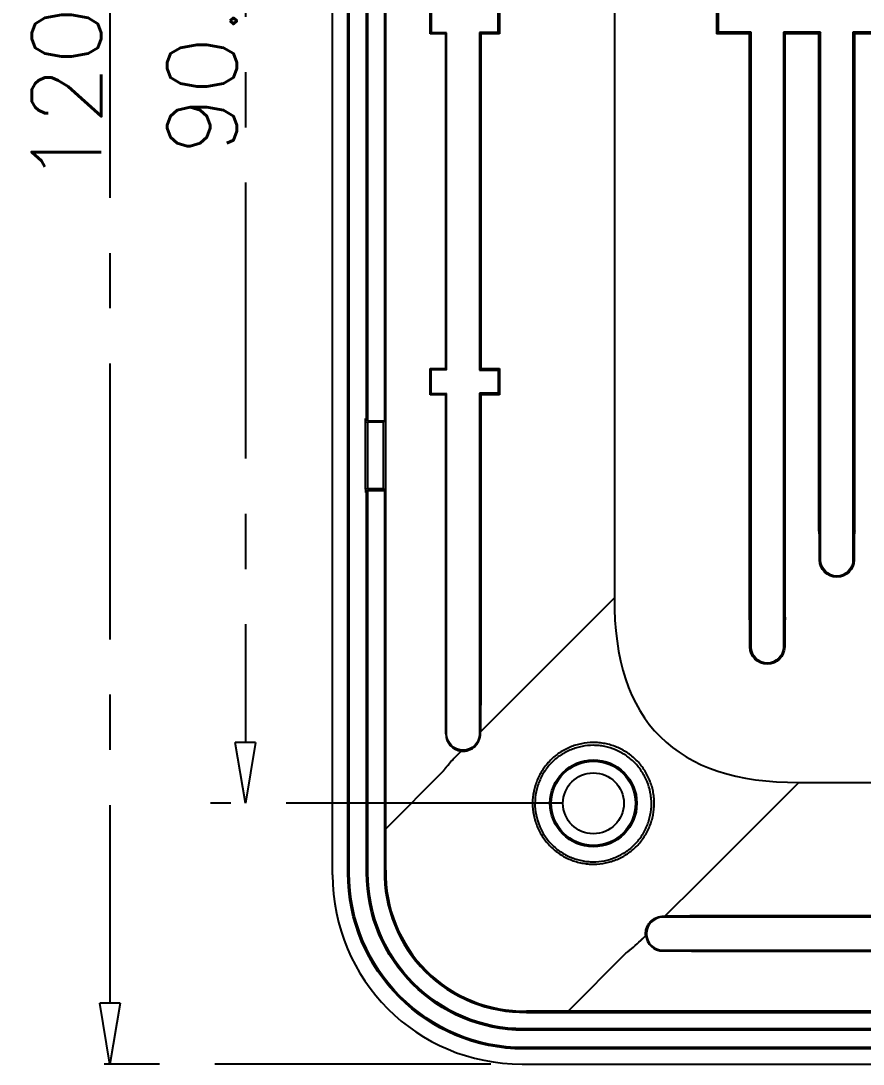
# Model space of a CAD drawing. Header units: millimetres. Extents: x 5293 to 5736, y -198 to 141.
# Drawn here: x 5376.5 to 5425, y -105.3 to -45.3 of the extents above; entities that cross this region are included whole.
import ezdxf

# ---------------------------------------------------------------- set-up
doc = ezdxf.new("R2010")
doc.units = ezdxf.units.MM
doc.header["$LTSCALE"] = 0.5
doc.linetypes.add('CENTER', pattern=[50.8, 31.75, -6.35, 6.35, -6.35])
doc.layers.add('112', color=7, linetype='Continuous', true_color=0xffffff)
doc.layers.add('core', color=7, linetype='Continuous', lineweight=20)
doc.styles.get("Standard").update_dxf_attribs({"font": 'txt', "bigfont": 'gbcbig.shx'})
doc.dimstyles.new('VT-4.00', dxfattribs={"dimtxt": 4, "dimasz": 3.5, "dimexe": 2, "dimexo": 1.8, "dimgap": 0.5, "dimtad": 1, "dimzin": 0, "dimdsep": 46, "dimtxsty": 'Standard', "dimblk": 'CLOSEDBLANK', "dimcen": 0.3, "dimclrd": 1, "dimclre": 1, "dimclrt": 7, "dimadec": 1, "dimazin": 0, "dimtfac": 1, "dimtofl": 0, "dimtmove": 0, "dimatfit": 3, "dimldrblk": 'CLOSEDBLANK', "dimfxl": 0, "dimtolj": 1, "dimtzin": 0, "dimarcsym": 0})

# ---------------------------------------------------------------- blocks, each defined once
blk = doc.blocks.new('_ClosedBlank')
at = {"color": 0, "linetype": 'ByBlock', "lineweight": -2}
for p, q in [((-1, 0.167), (0, 0)), ((-1, 0.167), (-1, -0.167)), ((0, 0), (-1, -0.167))]:
    blk.add_line(p, q, dxfattribs=at)
blk = doc.blocks.new('*D3')
at = {"layer": 'core', "color": 1, "linetype": 'CENTER', "lineweight": -2}
for p, q in [((5403.534, 14.727), (5379.634, 14.727)), ((5381.634, 11.227), (5381.634, -101.773)), ((5403.534, -105.273), (5379.634, -105.273))]:
    blk.add_line(p, q, dxfattribs=at)
at = {"layer": 'Defpoints', "color": 0, "linetype": 'CENTER'}
for p in [(5405.334, 14.727), (5381.634, -105.273), (5405.334, -105.273)]:
    blk.add_point(p, dxfattribs=at)
at = {"layer": 'core', "color": 1, "linetype": 'CENTER', "lineweight": -2, "xscale": 3.5, "yscale": 3.5, "zscale": 3.5}
for p, rotation in [((5381.634, 14.727), 90), ((5381.634, -105.273), 270)]:
    blk.add_blockref('_ClosedBlank', p, dxfattribs=dict(at, rotation=rotation))
at = {"layer": 'core', "color": 7, "linetype": 'CENTER', "insert": (5379.134, -45.273), "char_height": 4, "attachment_point": 5, "rotation": 90}
blk.add_mtext('\\A1;120.00', dxfattribs=at)
blk = doc.blocks.new('*D5')
at = {"layer": 'core', "color": 1, "linetype": 'CENTER', "lineweight": -2}
for p, q in [((5407.641, -0.273), (5387.423, -0.273)), ((5389.423, -3.773), (5389.423, -86.773)), ((5407.641, -90.273), (5387.423, -90.273))]:
    blk.add_line(p, q, dxfattribs=at)
at = {"layer": 'Defpoints', "color": 0, "linetype": 'CENTER'}
for p in [(5409.441, -0.273), (5389.423, -90.273), (5409.441, -90.273)]:
    blk.add_point(p, dxfattribs=at)
at = {"layer": 'core', "color": 1, "linetype": 'CENTER', "lineweight": -2, "xscale": 3.5, "yscale": 3.5, "zscale": 3.5}
for p, rotation in [((5389.423, -0.273), 90), ((5389.423, -90.273), 270)]:
    blk.add_blockref('_ClosedBlank', p, dxfattribs=dict(at, rotation=rotation))
at = {"layer": 'core', "color": 7, "linetype": 'CENTER', "insert": (5386.923, -45.273), "char_height": 4, "attachment_point": 5, "rotation": 90}
blk.add_mtext('\\A1;90.00', dxfattribs=at)

msp = doc.modelspace()

# ---------------------------------------------------------------- linework, layer by layer
at = {"layer": '112', "color": 7}
for p, q in [((5394.441, -94.38), (5394.441, 3.835)), ((5395.312, -94.273), (5395.312, 3.727)), ((5395.391, -94.273), (5395.391, 3.727)), ((5397.492, -91.735), (5397.492, 1.19)), ((5410.646, -12.084), (5410.646, -78.461)), ((5396.391, -68.141), (5396.391, -22.404)), ((5396.469, -68.273), (5396.469, -22.273)), ((5397.417, -22.273), (5397.417, -68.273)), ((5400.048, -46.023), (5400.048, -44.523)), ((5400.107, -44.582), (5400.107, -45.963)), ((5403.955, -45.931), (5403.955, -44.614)), ((5404.048, -44.523), (5404.048, -46.023)), ((5416.511, -44.523), (5416.511, -46.023)), ((5416.616, -44.627), (5416.616, -45.918)), ((5400.107, -45.963), (5400.048, -46.023)), ((5400.935, -46.023), (5400.048, -46.023)), ((5400.993, -45.955), (5400.107, -45.963)), ((5400.958, -46.008), (5400.935, -46.023)), ((5400.935, -46.023), (5400.935, -65.273)), ((5400.993, -45.955), (5400.958, -46.008)), ((5400.958, -46.008), (5400.958, -65.287)), ((5400.993, -65.34), (5400.993, -45.955)), ((5403.955, -45.931), (5402.889, -45.94)), ((5402.923, -45.992), (5402.889, -45.94)), ((5402.889, -45.94), (5402.889, -65.355)), ((5402.975, -46.023), (5402.923, -45.992)), ((5402.923, -65.303), (5402.923, -45.992)), ((5404.048, -46.023), (5402.975, -46.023)), ((5402.975, -65.273), (5402.975, -46.023)), ((5404.048, -46.023), (5403.955, -45.931)), ((5416.511, -46.023), (5416.616, -45.918)), ((5418.415, -46.023), (5416.511, -46.023)), ((5418.511, -45.918), (5416.616, -45.918)), ((5418.458, -45.996), (5418.415, -46.023)), ((5418.415, -79.574), (5418.415, -46.023)), ((5418.511, -45.918), (5418.458, -45.996)), ((5418.458, -45.996), (5418.458, -79.531)), ((5418.511, -81.273), (5418.511, -45.918)), ((5420.423, -45.996), (5420.371, -45.918)), ((5422.511, -45.918), (5420.371, -45.918)), ((5420.371, -45.918), (5420.371, -81.273)), ((5420.423, -45.996), (5420.467, -46.023)), ((5420.423, -79.531), (5420.423, -45.996)), ((5422.415, -46.023), (5420.467, -46.023)), ((5420.467, -79.574), (5420.467, -46.023)), ((5422.458, -45.996), (5422.415, -46.023)), ((5422.415, -74.574), (5422.415, -46.023)), ((5422.511, -45.918), (5422.458, -45.996)), ((5422.458, -45.996), (5422.458, -74.531)), ((5422.511, -76.273), (5422.511, -45.918)), ((5424.371, -45.918), (5424.371, -76.273)), ((5424.423, -45.996), (5424.371, -45.918)), ((5426.511, -45.918), (5424.371, -45.918)), ((5424.423, -74.531), (5424.423, -45.996)), ((5424.423, -45.996), (5424.467, -46.023)), ((5426.415, -46.023), (5424.467, -46.023)), ((5424.467, -74.574), (5424.467, -46.023)), ((5400.107, -65.332), (5400.048, -65.273)), ((5400.048, -66.773), (5400.048, -65.273)), ((5400.048, -65.273), (5400.935, -65.273)), ((5400.107, -66.713), (5400.107, -65.332)), ((5400.107, -65.332), (5400.993, -65.34)), ((5400.958, -65.287), (5400.935, -65.273)), ((5400.958, -65.287), (5400.993, -65.34)), ((5402.889, -65.355), (5402.923, -65.303)), ((5402.889, -65.355), (5403.955, -65.364)), ((5402.975, -65.273), (5402.923, -65.303)), ((5402.975, -65.273), (5404.048, -65.273)), ((5403.955, -65.364), (5404.048, -65.273)), ((5403.955, -65.364), (5403.955, -66.681)), ((5404.048, -65.273), (5404.048, -66.773)), ((5400.107, -66.713), (5400.048, -66.773)), ((5400.935, -66.773), (5400.048, -66.773)), ((5400.993, -66.705), (5400.107, -66.713)), ((5400.935, -66.773), (5400.958, -66.758)), ((5400.935, -66.773), (5400.935, -84.555)), ((5400.993, -66.705), (5400.958, -66.758)), ((5400.958, -66.758), (5400.958, -84.531)), ((5400.993, -86.273), (5400.993, -66.705)), ((5403.955, -66.681), (5402.889, -66.69)), ((5402.923, -66.742), (5402.889, -66.69)), ((5402.889, -66.69), (5402.889, -86.273)), ((5402.923, -66.742), (5402.975, -66.773)), ((5402.923, -84.531), (5402.923, -66.742)), ((5404.048, -66.773), (5402.975, -66.773)), ((5402.975, -84.583), (5402.975, -66.773)), ((5403.955, -66.681), (5404.048, -66.773)), ((5396.341, -68.334), (5396.341, -68.141)), ((5396.341, -68.141), (5396.391, -68.141)), ((5396.341, -68.334), (5396.441, -68.36)), ((5396.341, -72.211), (5396.341, -68.334)), ((5396.469, -68.273), (5396.391, -68.141)), ((5397.365, -68.36), (5396.441, -68.36)), ((5396.441, -68.36), (5396.441, -72.185)), ((5396.469, -68.273), (5397.417, -68.273)), ((5397.417, -68.273), (5397.365, -68.36)), ((5397.365, -72.185), (5397.365, -68.36)), ((5396.441, -72.185), (5396.341, -72.211)), ((5396.341, -72.211), (5396.341, -72.404)), ((5396.341, -72.404), (5396.391, -72.404)), ((5396.469, -72.273), (5396.391, -72.404)), ((5396.391, -94.273), (5396.391, -72.404)), ((5397.365, -72.185), (5396.441, -72.185)), ((5396.469, -72.273), (5397.417, -72.273)), ((5396.469, -94.273), (5396.469, -72.273)), ((5397.417, -72.273), (5397.365, -72.185)), ((5397.417, -72.273), (5397.417, -91.735)), ((5422.441, -76.273), (5422.441, -74.797)), ((5424.441, -74.797), (5424.441, -76.273)), ((5422.441, -76.273), (5422.511, -76.273)), ((5424.441, -76.273), (5424.371, -76.273)), ((5410.646, -78.461), (5406.195, -82.912)), ((5418.441, -81.273), (5418.441, -79.797)), ((5420.441, -79.797), (5420.441, -81.273)), ((5418.441, -81.273), (5418.511, -81.273)), ((5420.441, -81.273), (5420.371, -81.273)), ((5406.195, -82.912), (5402.944, -86.163)), ((5406.195, -82.912), (5402.944, -86.163)), ((5406.195, -82.912), (5406.195, -82.912)), ((5406.195, -82.912), (5406.195, -82.912)), ((5400.949, -86.273), (5400.949, -84.72)), ((5402.944, -84.823), (5402.944, -86.163)), ((5400.949, -86.273), (5400.993, -86.273)), ((5402.944, -86.273), (5402.889, -86.273)), ((5402.944, -86.163), (5402.944, -86.163)), ((5401.842, -87.265), (5401.552, -87.555)), ((5401.842, -87.265), (5401.552, -87.555)), ((5401.552, -87.555), (5401.552, -87.555)), ((5401.842, -87.265), (5401.842, -87.265)), ((5400.816, -88.411), (5397.492, -91.735)), ((5416.802, -93.518), (5421.253, -89.067)), ((5421.252, -89.068), (5440.406, -89.068)), ((5397.417, -91.735), (5397.492, -91.735)), ((5415.438, -94.882), (5416.801, -93.519)), ((5415.438, -94.882), (5416.801, -93.519)), ((5416.801, -93.519), (5416.802, -93.518)), ((5416.802, -93.518), (5416.801, -93.519)), ((5395.312, -94.273), (5395.391, -94.273)), ((5396.469, -94.273), (5396.391, -94.273)), ((5415.438, -94.882), (5413.551, -96.769)), ((5415.438, -94.882), (5413.551, -96.769)), ((5415.438, -94.882), (5415.438, -94.882)), ((5413.441, -96.769), (5413.441, -96.825)), ((5433.024, -96.825), (5413.441, -96.825)), ((5413.551, -96.769), (5413.551, -96.769)), ((5414.89, -96.769), (5413.551, -96.769)), ((5432.941, -96.738), (5415.131, -96.738)), ((5415.183, -96.79), (5432.972, -96.79)), ((5412.158, -98.161), (5412.449, -97.871)), ((5412.159, -98.161), (5412.158, -98.161)), ((5412.159, -98.161), (5412.449, -97.871)), ((5412.449, -97.871), (5412.449, -97.871)), ((5411.302, -98.898), (5407.979, -102.221)), ((5413.441, -98.72), (5433.008, -98.72)), ((5413.441, -98.765), (5413.441, -98.72)), ((5413.441, -98.765), (5414.993, -98.765)), ((5415.159, -98.779), (5432.941, -98.779)), ((5432.955, -98.755), (5415.183, -98.755)), ((5407.979, -102.296), (5407.979, -102.221)), ((5500.903, -102.221), (5407.979, -102.221)), ((5407.979, -102.296), (5500.903, -102.296)), ((5405.441, -103.244), (5405.441, -103.323)), ((5503.441, -103.244), (5405.441, -103.244)), ((5453.441, -103.323), (5405.441, -103.323)), ((5405.441, -104.401), (5405.441, -104.323)), ((5453.441, -104.323), (5405.441, -104.323)), ((5503.441, -104.401), (5405.441, -104.401)), ((5405.334, -105.273), (5503.548, -105.273))]:
    msp.add_line(p, q, dxfattribs=at)
for radius in [2.5, 2.421, 1.75]:
    msp.add_circle((5409.441, -90.273), radius, dxfattribs=at)
at = {"layer": '112', "color": 7, "extrusion": (0, 0, -1)}
for centre, radius, start in [((-5423.441, -76.273), 1, 180), ((-5423.441, -76.273), 0.93, 180), ((-5419.441, -81.273), 1, 180), ((-5419.441, -81.273), 0.93, 180), ((-5401.941, -86.273), 0.948, 180), ((-5405.441, -94.273), 10.129, 270), ((-5405.441, -94.273), 10.05, 270), ((-5405.441, -94.273), 9.05, 270), ((-5405.441, -94.273), 8.971, 270)]:
    msp.add_arc(centre, radius, start, 0, dxfattribs=at)
at = {"layer": '112', "color": 7}
for centre, radius, start, end in [((5406.855, -92.858), 7.5, 135, 140.8605), ((5413.441, -97.773), 0.948, 90, 270), ((5406.855, -92.858), 7.5, 306.36501, 315)]:
    msp.add_arc(centre, radius, start, end, dxfattribs=at)
at = {"layer": '112', "color": 7, "extrusion": (0, 0, -1)}
for centre, major_axis, start_param, end_param in [((5423.368, -74.567), (0.677, 0.677), 3.687865, 3.923193), ((5423.514, -74.567), (0.677, -0.677), 5.501585, 5.736913), ((5419.368, -79.567), (0.677, 0.677), 3.687865, 3.923193), ((5419.514, -79.567), (0.677, -0.677), 5.501585, 5.736913)]:
    msp.add_ellipse(centre, major_axis=major_axis, ratio=0.992433, start_param=start_param, end_param=end_param, dxfattribs=at)
at = {"layer": '112', "color": 7}
for centre, major_axis, ratio, start_param, end_param in [((5421.825, -76.111), (0.558, 1.843), 0.162906, 5.554065, 5.789393), ((5425.057, -76.111), (-0.558, 1.843), 0.162906, 0.493793, 0.729121), ((5845.138, 345.425), (-431.863, -431.863), 0.110521, 6.171844, 6.394526), ((5417.825, -81.111), (0.558, 1.843), 0.162906, 5.554065, 5.789393), ((5421.057, -81.111), (-0.558, 1.843), 0.162906, 0.493793, 0.729121), ((5401.875, -84.56), (-0.195, 0.934), 0.985206, 1.361516, 1.535863), ((5400.325, -86.111), (0.558, 1.843), 0.162906, 5.615046, 5.789393), ((5403.557, -86.111), (-0.558, 1.843), 0.162906, 0.493793, 0.749267), ((5402.008, -84.562), (-0.852, 0.469), 0.974816, 3.378402, 3.633877), ((5401.946, -86.273), (0.998, 0), 0.999985, 3.141593, 4.607722), ((5395.093, -104.62), (0.323, 95.753), 0.024829, 4.822388, 4.847455), ((5405.549, -94.164), (7.93, 7.93), 0.980815, 2.36588, 3.917306), ((5415.151, -97.705), (-0.469, 0.852), 0.974816, 5.790901, 6.046376), ((5413.603, -96.156), (-1.843, 0.558), 0.162906, 2.392325, 2.6478), ((5413.441, -97.767), (0, 0.998), 0.999985, 1.675464, 3.141593), ((5413.603, -99.389), (1.843, 0.558), 0.162906, 0.493793, 0.668139), ((5415.153, -97.838), (-0.934, 0.195), 0.985206, 1.60573, 1.780076), ((5395.093, -104.62), (95.753, 0.323), 0.024829, 1.435731, 1.460798)]:
    msp.add_ellipse(centre, major_axis=major_axis, ratio=ratio, start_param=start_param, end_param=end_param, dxfattribs=at)
for points, knots in [([(5401.842, -87.265), (5401.911, -87.272), (5401.981, -87.272), (5402.119, -87.258), (5402.186, -87.243), (5402.319, -87.2), (5402.383, -87.172), (5402.503, -87.103), (5402.56, -87.062), (5402.664, -86.969), (5402.71, -86.918), (5402.793, -86.805), (5402.828, -86.744), (5402.885, -86.617), (5402.907, -86.55), (5402.937, -86.412), (5402.944, -86.342), (5402.944, -86.273)], [0, 0, 0, 0, 0.125, 0.125, 0.25, 0.25, 0.375, 0.375, 0.5, 0.5, 0.625, 0.625, 0.75, 0.75, 0.875, 0.875, 1, 1, 1, 1]), ([(5402.944, -86.245), (5402.944, -86.236), (5402.944, -86.227), (5402.944, -86.218), (5402.944, -86.199), (5402.944, -86.181), (5402.944, -86.163)], [0.2500197, 0.2500197, 0.2500197, 0.2500197, 0.5000394, 0.5000394, 0.5000394, 1, 1, 1, 1]), ([(5405.941, -90.273), (5405.941, -90.041), (5405.964, -89.813), (5406.032, -89.478), (5406.06, -89.367), (5406.127, -89.148), (5406.167, -89.038), (5406.298, -88.721), (5406.405, -88.52), (5406.595, -88.234), (5406.663, -88.142), (5406.808, -87.963), (5406.885, -87.879), (5407.126, -87.637), (5407.302, -87.494), (5407.588, -87.304), (5407.687, -87.245), (5407.889, -87.138), (5408.094, -87.04), (5408.308, -86.963), (5408.526, -86.896), (5408.637, -86.867), (5408.974, -86.797), (5409.2, -86.773), (5409.541, -86.772), (5409.655, -86.777), (5409.883, -86.8), (5409.998, -86.817), (5410.335, -86.883), (5410.553, -86.949), (5410.872, -87.08), (5410.977, -87.129), (5411.181, -87.236), (5411.279, -87.294), (5411.566, -87.483), (5411.744, -87.627), (5411.99, -87.871), (5412.068, -87.957), (5412.213, -88.134), (5412.349, -88.318), (5412.467, -88.515), (5412.575, -88.718), (5412.625, -88.823), (5412.758, -89.141), (5412.825, -89.359), (5412.893, -89.695), (5412.911, -89.809), (5412.935, -90.038), (5412.941, -90.152), (5412.941, -90.494), (5412.919, -90.72), (5412.851, -91.056), (5412.823, -91.169), (5412.757, -91.387), (5412.68, -91.601), (5412.584, -91.807), (5412.478, -92.009), (5412.42, -92.108), (5412.231, -92.396), (5412.088, -92.573), (5411.849, -92.815), (5411.765, -92.892), (5411.588, -93.038), (5411.495, -93.107), (5411.21, -93.298), (5411.01, -93.406), (5410.693, -93.54), (5410.585, -93.579), (5410.365, -93.648), (5410.254, -93.677), (5409.919, -93.746), (5409.692, -93.771), (5409.346, -93.773), (5409.23, -93.768), (5409.002, -93.746), (5408.775, -93.713), (5408.553, -93.658), (5408.333, -93.592), (5408.224, -93.553), (5407.903, -93.422), (5407.701, -93.315), (5407.414, -93.126), (5407.321, -93.059), (5407.141, -92.913), (5407.055, -92.836), (5406.811, -92.593), (5406.666, -92.417), (5406.474, -92.13), (5406.415, -92.03), (5406.306, -91.827), (5406.257, -91.723), (5406.125, -91.407), (5406.057, -91.187), (5405.965, -90.733), (5405.941, -90.504), (5405.941, -90.273)], [0, 0, 0, 0, 0.03125, 0.03125, 0.046875, 0.046875, 0.0625, 0.0625, 0.09375, 0.09375, 0.109375, 0.109375, 0.125, 0.125, 0.15625, 0.15625, 0.171875, 0.171875, 0.1875, 0.203125, 0.203125, 0.21875, 0.21875, 0.25, 0.25, 0.265625, 0.265625, 0.28125, 0.28125, 0.3125, 0.3125, 0.328125, 0.328125, 0.34375, 0.34375, 0.375, 0.375, 0.390625, 0.390625, 0.40625, 0.421875, 0.421875, 0.4375, 0.4375, 0.46875, 0.46875, 0.484375, 0.484375, 0.5, 0.5, 0.53125, 0.53125, 0.546875, 0.546875, 0.5625, 0.578125, 0.578125, 0.59375, 0.59375, 0.625, 0.625, 0.640625, 0.640625, 0.65625, 0.65625, 0.6875, 0.6875, 0.703125, 0.703125, 0.71875, 0.71875, 0.75, 0.75, 0.765625, 0.765625, 0.78125, 0.796875, 0.796875, 0.8125, 0.8125, 0.84375, 0.84375, 0.859375, 0.859375, 0.875, 0.875, 0.90625, 0.90625, 0.921875, 0.921875, 0.9375, 0.9375, 0.96875, 0.96875, 1, 1, 1, 1]), ([(5406.076, -90.273), (5406.077, -90.052), (5406.1, -89.834), (5406.165, -89.514), (5406.192, -89.408), (5406.257, -89.198), (5406.295, -89.093), (5406.422, -88.789), (5406.525, -88.597), (5406.707, -88.324), (5406.773, -88.235), (5406.913, -88.065), (5406.987, -87.984), (5407.22, -87.753), (5407.389, -87.616), (5407.665, -87.435), (5407.761, -87.379), (5407.955, -87.277), (5408.153, -87.184), (5408.359, -87.111), (5408.569, -87.048), (5408.677, -87.021), (5409.001, -86.957), (5409.218, -86.935), (5409.545, -86.937), (5409.654, -86.943), (5409.873, -86.966), (5409.983, -86.983), (5410.305, -87.05), (5410.513, -87.115), (5410.817, -87.242), (5410.917, -87.289), (5411.111, -87.393), (5411.205, -87.45), (5411.477, -87.632), (5411.646, -87.77), (5411.879, -88.005), (5411.953, -88.087), (5412.091, -88.257), (5412.22, -88.434), (5412.331, -88.622), (5412.434, -88.816), (5412.481, -88.917), (5412.606, -89.221), (5412.669, -89.43), (5412.734, -89.752), (5412.75, -89.861), (5412.772, -90.081), (5412.777, -90.191), (5412.776, -90.518), (5412.754, -90.735), (5412.687, -91.058), (5412.66, -91.166), (5412.595, -91.375), (5412.521, -91.581), (5412.427, -91.779), (5412.324, -91.972), (5412.267, -92.067), (5412.084, -92.342), (5411.946, -92.511), (5411.714, -92.741), (5411.632, -92.814), (5411.461, -92.953), (5411.372, -93.018), (5411.097, -93.199), (5410.904, -93.301), (5410.599, -93.426), (5410.495, -93.463), (5410.284, -93.527), (5410.178, -93.553), (5409.857, -93.617), (5409.64, -93.638), (5409.309, -93.637), (5409.198, -93.631), (5408.98, -93.608), (5408.765, -93.574), (5408.553, -93.52), (5408.343, -93.455), (5408.239, -93.417), (5407.934, -93.29), (5407.742, -93.186), (5407.469, -93.004), (5407.381, -92.939), (5407.21, -92.799), (5407.129, -92.725), (5406.898, -92.492), (5406.76, -92.323), (5406.579, -92.048), (5406.522, -91.952), (5406.419, -91.758), (5406.373, -91.659), (5406.248, -91.356), (5406.184, -91.146), (5406.097, -90.713), (5406.075, -90.494), (5406.076, -90.273)], [0, 0, 0, 0, 0.03125, 0.03125, 0.046875, 0.046875, 0.0625, 0.0625, 0.09375, 0.09375, 0.109375, 0.109375, 0.125, 0.125, 0.15625, 0.15625, 0.171875, 0.171875, 0.1875, 0.203125, 0.203125, 0.21875, 0.21875, 0.25, 0.25, 0.265625, 0.265625, 0.28125, 0.28125, 0.3125, 0.3125, 0.328125, 0.328125, 0.34375, 0.34375, 0.375, 0.375, 0.390625, 0.390625, 0.40625, 0.421875, 0.421875, 0.4375, 0.4375, 0.46875, 0.46875, 0.484375, 0.484375, 0.5, 0.5, 0.53125, 0.53125, 0.546875, 0.546875, 0.5625, 0.578125, 0.578125, 0.59375, 0.59375, 0.625, 0.625, 0.640625, 0.640625, 0.65625, 0.65625, 0.6875, 0.6875, 0.703125, 0.703125, 0.71875, 0.71875, 0.75, 0.75, 0.765625, 0.765625, 0.78125, 0.796875, 0.796875, 0.8125, 0.8125, 0.84375, 0.84375, 0.859375, 0.859375, 0.875, 0.875, 0.90625, 0.90625, 0.921875, 0.921875, 0.9375, 0.9375, 0.96875, 0.96875, 1, 1, 1, 1]), ([(5397.417, -91.735), (5397.417, -92.026), (5397.417, -92.317), (5397.417, -92.608), (5397.417, -92.859), (5397.418, -93.111), (5397.418, -93.362), (5397.418, -93.613), (5397.418, -93.865), (5397.418, -94.116)], [0, 0, 0, 0, 0.366593, 0.366593, 0.366593, 0.683296, 0.683296, 0.683296, 1, 1, 1, 1]), ([(5397.418, -94.116), (5397.376, -96.288), (5398.255, -98.434), (5401.278, -101.458), (5403.427, -102.337), (5405.597, -102.296)], [0, 0, 0, 0, 0.5, 0.5, 1, 1, 1, 1]), ([(5397.418, -94.116), (5397.425, -94.116), (5397.433, -94.116), (5397.441, -94.116), (5397.448, -94.116), (5397.456, -94.117), (5397.463, -94.117), (5397.473, -94.117), (5397.482, -94.117), (5397.492, -94.117)], [0, 0, 0, 0, 0.309197, 0.309197, 0.309197, 0.618394, 0.618394, 0.618394, 1, 1, 1, 1]), ([(5397.492, -94.117), (5397.448, -96.269), (5398.32, -98.396), (5401.316, -101.393), (5403.446, -102.265), (5405.597, -102.222)], [0, 0, 0, 0, 0.5, 0.5, 1, 1, 1, 1]), ([(5412.449, -97.871), (5412.442, -97.802), (5412.442, -97.732), (5412.456, -97.595), (5412.47, -97.527), (5412.513, -97.394), (5412.541, -97.331), (5412.61, -97.211), (5412.651, -97.153), (5412.744, -97.05), (5412.796, -97.003), (5412.908, -96.921), (5412.97, -96.885), (5413.097, -96.828), (5413.164, -96.806), (5413.302, -96.777), (5413.371, -96.769), (5413.441, -96.769)], [0, 0, 0, 0, 0.125, 0.125, 0.25, 0.25, 0.375, 0.375, 0.5, 0.5, 0.625, 0.625, 0.75, 0.75, 0.875, 0.875, 1, 1, 1, 1]), ([(5413.441, -96.769), (5413.45, -96.769), (5413.459, -96.769), (5413.468, -96.769), (5413.477, -96.769), (5413.487, -96.769), (5413.496, -96.769)], [0, 0, 0, 0, 0.2500197, 0.2500197, 0.2500197, 0.5000394, 0.5000394, 0.5000394, 0.5000394]), ([(5405.597, -102.296), (5405.888, -102.296), (5406.179, -102.296), (5406.47, -102.296), (5406.722, -102.296), (5406.973, -102.296), (5407.225, -102.296), (5407.476, -102.296), (5407.727, -102.296), (5407.979, -102.296)], [0, 0, 0, 0, 0.366593, 0.366593, 0.366593, 0.683296, 0.683296, 0.683296, 1, 1, 1, 1])]:
    msp.add_open_spline(points, degree=3, knots=knots, dxfattribs=at)
for points, degree in [([(5402.944, -86.273), (5402.944, -86.263), (5402.944, -86.254), (5402.944, -86.245)], 3), ([(5401.552, -87.555), (5401.461, -87.646), (5401.285, -87.831), (5401.119, -88.025), (5401.038, -88.124)], 3), ([(5400.816, -88.411), (5400.924, -88.265), (5401.038, -88.124)], 2), ([(5413.496, -96.769), (5413.514, -96.769), (5413.532, -96.769), (5413.551, -96.769)], 3), ([(5411.302, -98.898), (5411.453, -98.786), (5411.747, -98.552), (5412.024, -98.296), (5412.158, -98.161)], 3), ([(5405.597, -102.25), (5405.597, -102.241), (5405.597, -102.231), (5405.597, -102.222)], 3), ([(5405.597, -102.273), (5405.597, -102.265), (5405.597, -102.258), (5405.597, -102.25)], 3), ([(5405.597, -102.296), (5405.597, -102.288), (5405.597, -102.28), (5405.597, -102.273)], 3)]:
    msp.add_open_spline(points, degree=degree, dxfattribs=at)

# ---------------------------------------------------------------- dimensions: what is measured, and where the dimension line sits
at = {"layer": 'core', "linetype": 'CENTER'}
for base, p1, p2, picture, middle in [((5381.634, -105.273), (5405.334, 14.727), (5405.334, -105.273), '*D3', (5379.134, -45.273)), ((5389.423, -90.273), (5409.441, -0.273), (5409.441, -90.273), '*D5', (5386.923, -45.273))]:
    dim = msp.add_linear_dim(base=base, p1=p1, p2=p2, angle=90, dimstyle='VT-4.00', dxfattribs=at)
    dim.commit()
    dim.dimension.update_dxf_attribs({"geometry": picture, "text_midpoint": middle})

doc.saveas('drawing.dxf')
